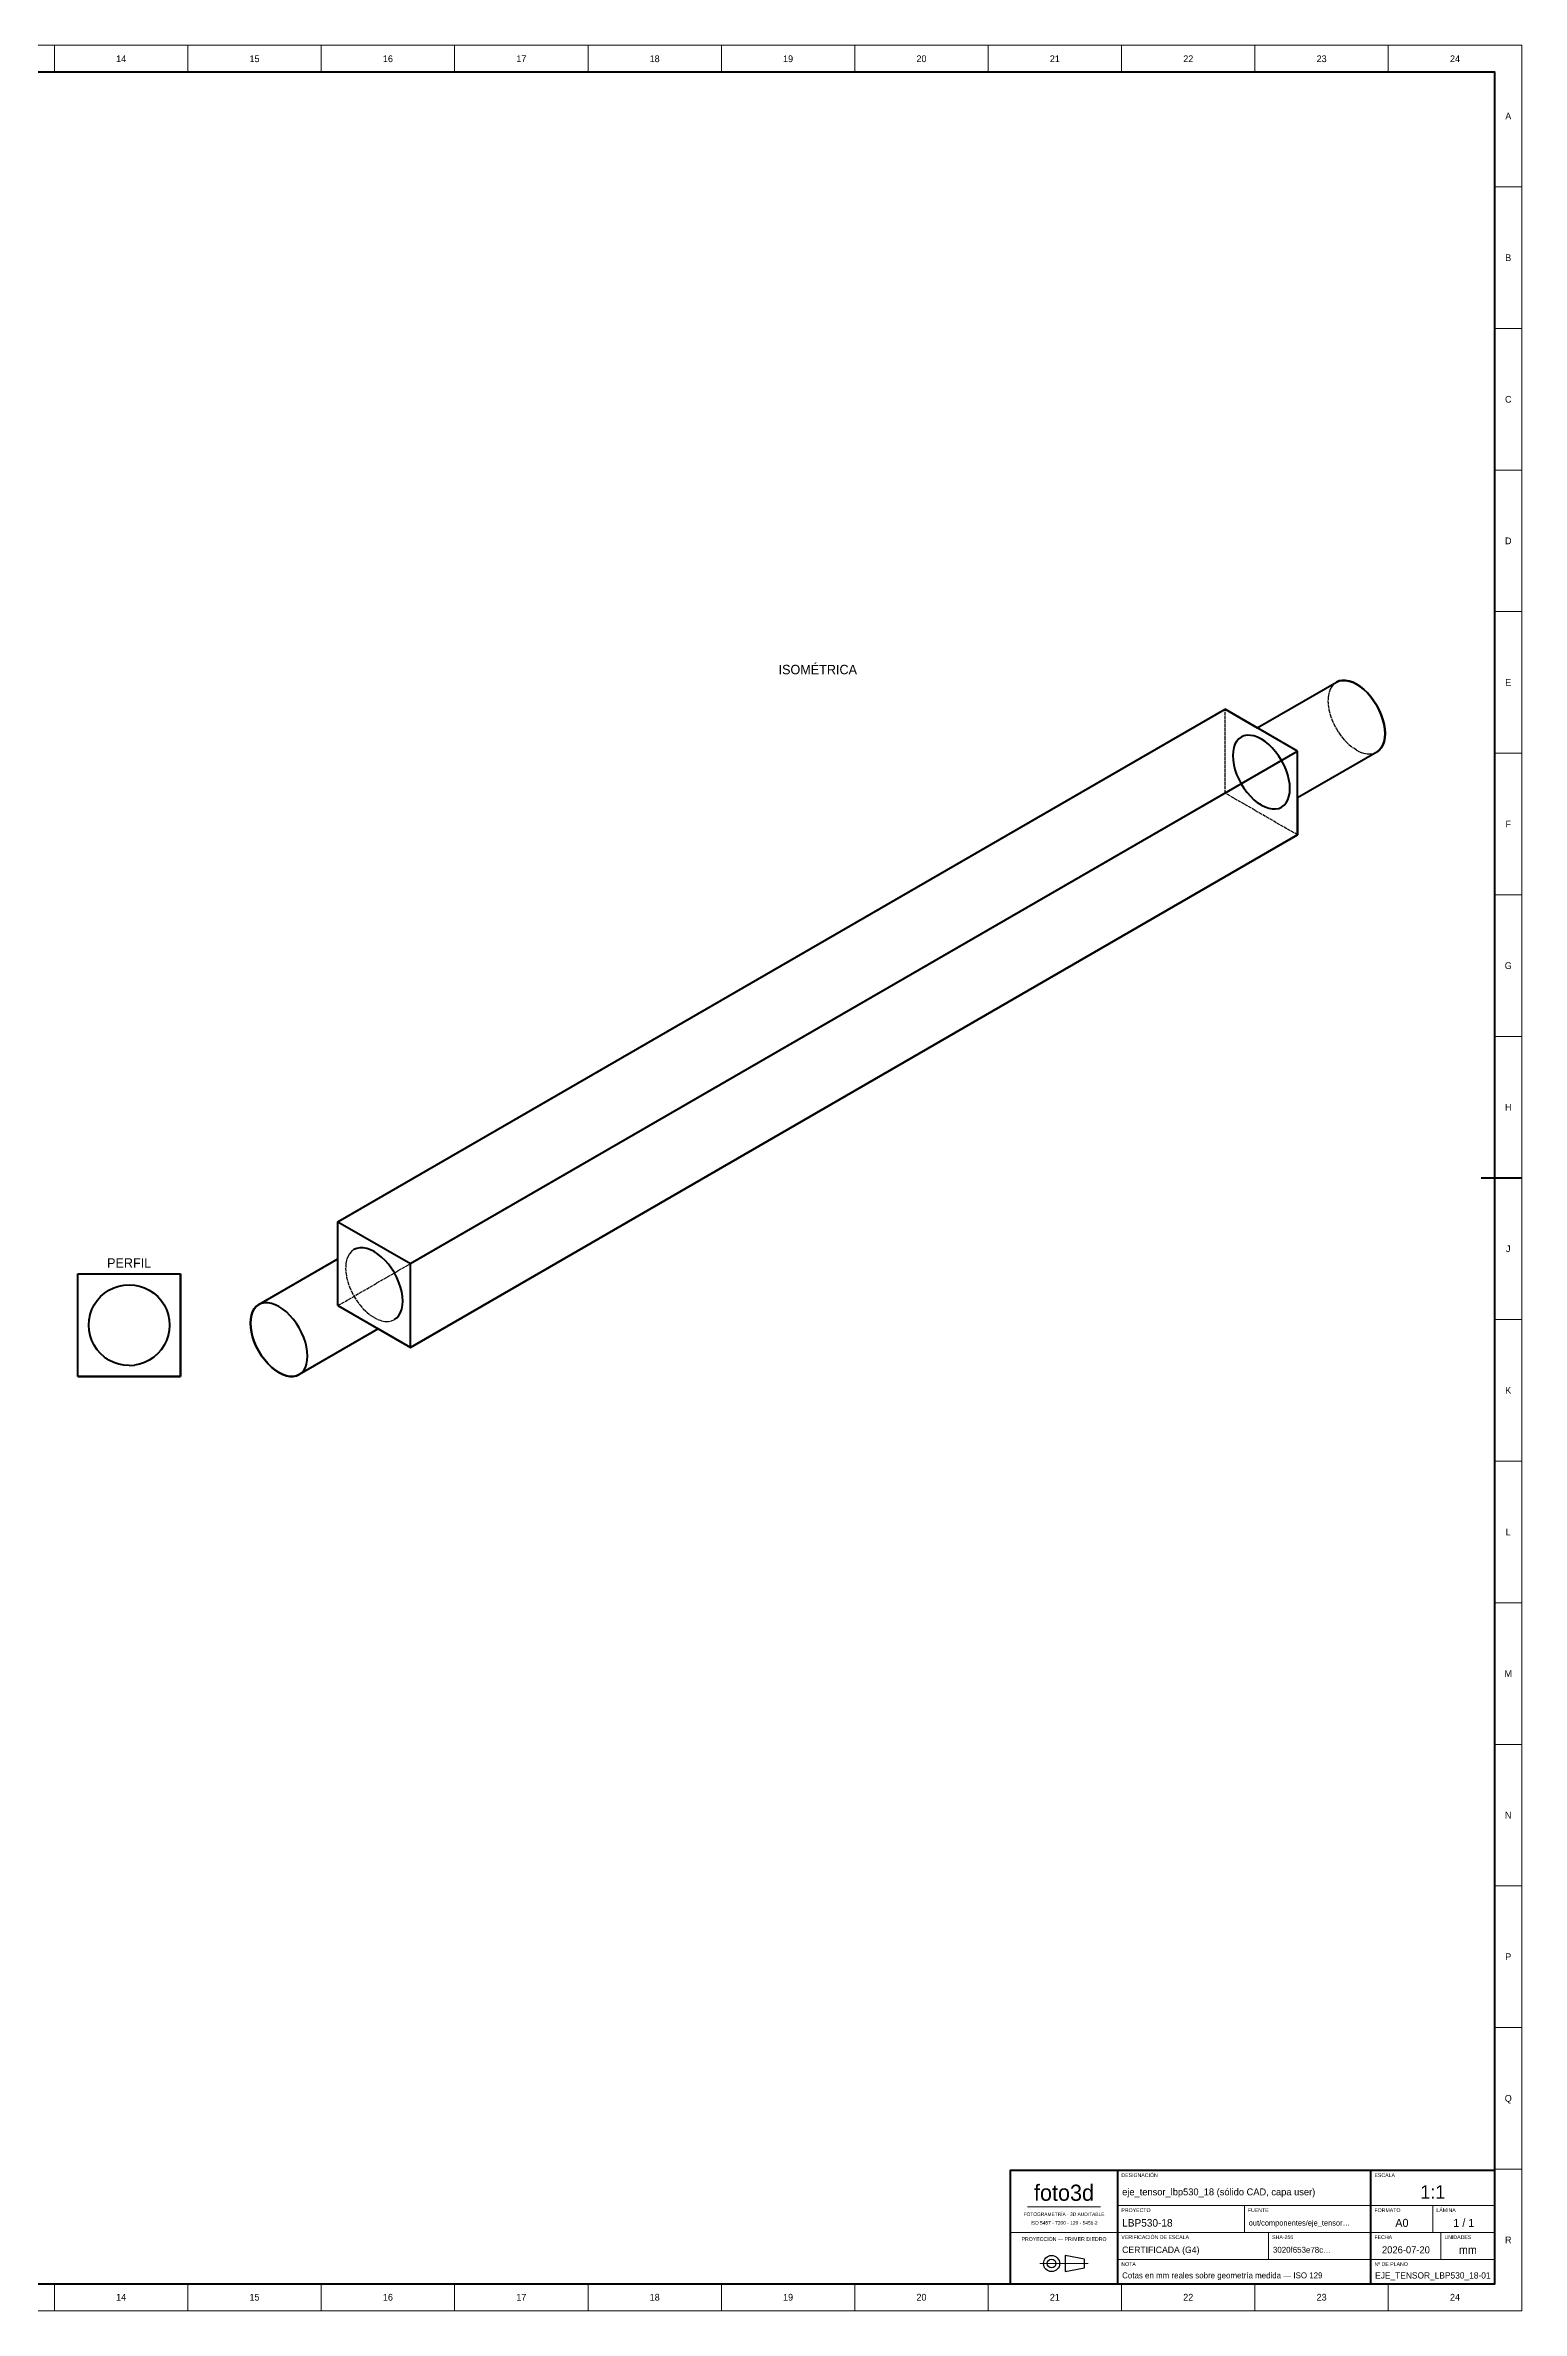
# Model space of a CAD drawing. Header units: millimetres. Extents: x 0 to 1189, y 0 to 841.
# Drawn here: x 641 to 1189, y 0 to 841 of the extents above; entities that cross this region are included whole.
import ezdxf
from ezdxf.enums import TextEntityAlignment as Align

# ---------------------------------------------------------------- set-up
doc = ezdxf.new("R2010")
doc.units = ezdxf.units.MM
doc.linetypes.add('DASHED', pattern=[1.524, 1.27, -0.254])
for name, color, linetype, lineweight in [('FINA', 7, 'CONTINUOUS', 18), ('NORMA', 7, 'CONTINUOUS', 70), ('OCULTA', 8, 'DASHED', 25), ('TEXTO', 7, 'CONTINUOUS', 25), ('VISIBLE', 7, 'CONTINUOUS', 50)]:
    doc.layers.add(name, color=color, linetype=linetype, lineweight=lineweight)

msp = doc.modelspace()

# ---------------------------------------------------------------- linework, layer by layer
at = {"layer": 'FINA'}
for p, q in [((644.04, 831), (644.04, 841)), ((693.58, 831), (693.58, 841)), ((743.12, 831), (743.12, 841)), ((792.67, 831), (792.67, 841)), ((842.21, 831), (842.21, 841)), ((891.75, 831), (891.75, 841)), ((941.29, 831), (941.29, 841)), ((990.83, 831), (990.83, 841)), ((1040.38, 831), (1040.38, 841)), ((1089.92, 831), (1089.92, 841)), ((1139.46, 831), (1139.46, 841)), ((1179, 788.44), (1189, 788.44)), ((1179, 735.88), (1189, 735.88)), ((1179, 683.31), (1189, 683.31)), ((1179, 630.75), (1189, 630.75)), ((1179, 578.19), (1189, 578.19)), ((1179, 525.62), (1189, 525.62)), ((1179, 473.06), (1189, 473.06)), ((1179, 420.5), (1189, 420.5)), ((1179, 367.94), (1189, 367.94)), ((1179, 315.38), (1189, 315.38)), ((1179, 262.81), (1189, 262.81)), ((1179, 210.25), (1189, 210.25)), ((1179, 157.69), (1189, 157.69)), ((1179, 105.12), (1189, 105.12)), ((1179, 52.56), (1189, 52.56)), ((1005.5, 38.6), (1032.5, 38.6)), ((1039, 39), (1133, 39)), ((1086, 29), (1086, 39)), ((1133, 39), (1179, 39)), ((1156, 29), (1156, 39)), ((999, 29), (1039, 29)), ((1039, 29), (1133, 29)), ((1095, 19), (1095, 29)), ((1133, 29), (1179, 29)), ((1159, 19), (1159, 29)), ((1010.03, 17.5), (1027.97, 17.5)), ((1039, 19), (1133, 19)), ((1133, 19), (1179, 19)), ((644.04, 0), (644.04, 10)), ((693.58, 0), (693.58, 10)), ((743.12, 0), (743.12, 10)), ((792.67, 0), (792.67, 10)), ((842.21, 0), (842.21, 10)), ((891.75, 0), (891.75, 10)), ((941.29, 0), (941.29, 10)), ((990.83, 0), (990.83, 10)), ((1040.38, 0), (1040.38, 10)), ((1089.92, 0), (1089.92, 10)), ((1139.46, 0), (1139.46, 10))]:
    msp.add_line(p, q, dxfattribs=at)
msp.add_lwpolyline([(0, 0), (1189, 0), (1189, 841), (0, 841)], close=True, dxfattribs=at)
at = {"layer": 'NORMA'}
for p, q in [((1189, 420.5), (1174, 420.5)), ((1039, 10), (1039, 52)), ((1133, 10), (1133, 52))]:
    msp.add_line(p, q, dxfattribs=at)
for points in [[(20, 10), (1179, 10), (1179, 831), (20, 831)], [(999, 10), (1179, 10), (1179, 52), (999, 52)]]:
    msp.add_lwpolyline(points, close=True, dxfattribs=at)
at = {"layer": 'OCULTA'}
for p, q in [((1117.15, 599.25), (1117.05, 597.71)), ((1117.05, 597.71), (1117.15, 596.06)), ((1117.42, 600.67), (1117.15, 599.25)), ((1117.86, 601.93), (1117.42, 600.67)), ((1118.48, 603.01), (1117.86, 601.93)), ((1119.25, 603.9), (1118.48, 603.01)), ((1120.16, 604.57), (1119.25, 603.9)), ((1078.84, 563.39), (1078.84, 594.5)), ((1117.15, 596.06), (1117.42, 594.33)), ((1117.42, 594.33), (1117.86, 592.55)), ((1117.86, 592.55), (1118.48, 590.76)), ((1118.48, 590.76), (1119.25, 588.99)), ((1119.25, 588.99), (1120.16, 587.25)), ((1120.16, 587.25), (1121.2, 585.6)), ((1121.2, 585.6), (1122.36, 584.04)), ((1122.36, 584.04), (1123.6, 582.61)), ((1123.6, 582.61), (1124.92, 581.34)), ((1124.92, 581.34), (1126.28, 580.24)), ((1127.66, 579.34), (1126.28, 580.24)), ((1127.66, 579.34), (1129.05, 578.64)), ((1129.05, 578.64), (1130.41, 578.17)), ((1130.41, 578.17), (1131.72, 577.93)), ((1131.72, 577.93), (1132.96, 577.92)), ((1132.96, 577.92), (1134.12, 578.14)), ((1134.12, 578.14), (1135.16, 578.59)), ((749.32, 373.15), (1078.84, 563.39)), ((1105.78, 547.84), (1078.84, 563.39)), ((752.28, 388.6), (752.19, 387.05)), ((752.19, 387.05), (752.28, 385.4)), ((752.55, 390.01), (752.28, 388.6)), ((752.99, 391.27), (752.55, 390.01)), ((753.61, 392.36), (752.99, 391.27)), ((754.38, 393.24), (753.61, 392.36)), ((755.29, 393.92), (754.38, 393.24)), ((652.73, 346.85), (652.73, 384.95)), ((690.83, 384.95), (652.73, 384.95)), ((652.73, 384.95), (652.73, 384.95)), ((662.65, 377.8), (664.28, 378.89)), ((662.65, 377.8), (664.28, 378.89)), ((664.28, 378.89), (666.04, 379.76)), ((664.28, 378.89), (666.04, 379.76)), ((666.04, 379.76), (667.9, 380.39)), ((666.04, 379.76), (667.9, 380.39)), ((667.9, 380.39), (669.82, 380.77)), ((667.9, 380.39), (669.82, 380.77)), ((669.82, 380.77), (671.78, 380.9)), ((669.82, 380.77), (671.78, 380.9)), ((671.78, 380.9), (673.74, 380.77)), ((671.78, 380.9), (673.74, 380.77)), ((673.74, 380.77), (675.66, 380.39)), ((673.74, 380.77), (675.66, 380.39)), ((675.66, 380.39), (677.52, 379.76)), ((675.66, 380.39), (677.52, 379.76)), ((677.52, 379.76), (679.28, 378.89)), ((677.52, 379.76), (679.28, 378.89)), ((679.28, 378.89), (680.91, 377.8)), ((679.28, 378.89), (680.91, 377.8)), ((690.83, 346.85), (690.83, 384.95)), ((690.83, 384.95), (690.83, 384.95)), ((752.28, 385.4), (752.55, 383.67)), ((752.55, 383.67), (752.99, 381.9)), ((752.99, 381.9), (753.61, 380.11)), ((753.61, 380.11), (754.38, 378.33)), ((657.29, 369.78), (657.92, 371.64)), ((657.29, 369.78), (657.92, 371.64)), ((657.92, 371.64), (658.79, 373.4)), ((657.92, 371.64), (658.79, 373.4)), ((658.79, 373.4), (659.88, 375.03)), ((658.79, 373.4), (659.88, 375.03)), ((659.88, 375.03), (661.18, 376.5)), ((659.88, 375.03), (661.18, 376.5)), ((661.18, 376.5), (662.65, 377.8)), ((661.18, 376.5), (662.65, 377.8)), ((680.91, 377.8), (682.39, 376.5)), ((680.91, 377.8), (682.39, 376.5)), ((682.39, 376.5), (683.68, 375.03)), ((682.39, 376.5), (683.68, 375.03)), ((683.68, 375.03), (684.77, 373.4)), ((683.68, 375.03), (684.77, 373.4)), ((684.77, 373.4), (685.64, 371.64)), ((684.77, 373.4), (685.64, 371.64)), ((685.64, 371.64), (686.27, 369.78)), ((685.64, 371.64), (686.27, 369.78)), ((754.38, 378.33), (755.29, 376.6)), ((755.29, 376.6), (756.34, 374.94)), ((756.34, 374.94), (757.49, 373.38)), ((757.49, 373.38), (758.74, 371.96)), ((758.74, 371.96), (760.05, 370.68)), ((760.05, 370.68), (761.41, 369.58)), ((656.78, 365.9), (656.91, 367.86)), ((656.78, 365.9), (656.91, 367.86)), ((656.91, 363.94), (656.78, 365.9)), ((656.91, 363.94), (656.78, 365.9)), ((656.91, 367.86), (657.29, 369.78)), ((656.91, 367.86), (657.29, 369.78)), ((657.29, 362.01), (656.91, 363.94)), ((657.29, 362.01), (656.91, 363.94)), ((657.92, 360.16), (657.29, 362.01)), ((657.92, 360.16), (657.29, 362.01)), ((686.27, 362.01), (685.64, 360.16)), ((686.27, 362.01), (685.64, 360.16)), ((686.27, 369.78), (686.65, 367.86)), ((686.27, 369.78), (686.65, 367.86)), ((686.65, 363.94), (686.27, 362.01)), ((686.65, 363.94), (686.27, 362.01)), ((686.65, 367.86), (686.78, 365.9)), ((686.65, 367.86), (686.78, 365.9)), ((686.78, 365.9), (686.65, 363.94)), ((686.78, 365.9), (686.65, 363.94)), ((762.79, 368.68), (761.41, 369.58)), ((762.79, 368.68), (764.18, 367.99)), ((764.18, 367.99), (765.54, 367.51)), ((765.54, 367.51), (766.85, 367.27)), ((766.85, 367.27), (768.1, 367.26)), ((768.1, 367.26), (769.25, 367.48)), ((769.25, 367.48), (770.29, 367.94)), ((658.79, 358.4), (657.92, 360.16)), ((658.79, 358.4), (657.92, 360.16)), ((659.88, 356.77), (658.79, 358.4)), ((659.88, 356.77), (658.79, 358.4)), ((661.18, 355.29), (659.88, 356.77)), ((661.18, 355.29), (659.88, 356.77)), ((662.65, 354), (661.18, 355.29)), ((662.65, 354), (661.18, 355.29)), ((664.28, 352.91), (662.65, 354)), ((664.28, 352.91), (662.65, 354)), ((680.91, 354), (679.28, 352.91)), ((680.91, 354), (679.28, 352.91)), ((682.39, 355.29), (680.91, 354)), ((682.39, 355.29), (680.91, 354)), ((683.68, 356.77), (682.39, 355.29)), ((683.68, 356.77), (682.39, 355.29)), ((684.77, 358.4), (683.68, 356.77)), ((684.77, 358.4), (683.68, 356.77)), ((685.64, 360.16), (684.77, 358.4)), ((685.64, 360.16), (684.77, 358.4)), ((690.83, 346.85), (652.73, 346.85)), ((652.73, 346.85), (652.73, 346.85)), ((666.04, 352.04), (664.28, 352.91)), ((666.04, 352.04), (664.28, 352.91)), ((667.9, 351.41), (666.04, 352.04)), ((667.9, 351.41), (666.04, 352.04)), ((669.82, 351.03), (667.9, 351.41)), ((669.82, 351.03), (667.9, 351.41)), ((671.78, 350.9), (669.82, 351.03)), ((671.78, 350.9), (669.82, 351.03)), ((671.78, 350.9), (673.74, 351.03)), ((671.78, 350.9), (673.74, 351.03)), ((675.66, 351.41), (673.74, 351.03)), ((675.66, 351.41), (673.74, 351.03)), ((677.52, 352.04), (675.66, 351.41)), ((677.52, 352.04), (675.66, 351.41)), ((679.28, 352.91), (677.52, 352.04)), ((679.28, 352.91), (677.52, 352.04)), ((690.83, 346.85), (690.83, 346.85))]:
    msp.add_line(p, q, dxfattribs=at)
at = {"layer": 'TEXTO'}
msp.add_lwpolyline([(1019.46, 14.51), (1026.59, 15.89), (1026.59, 19.11), (1019.46, 20.49)], close=True, dxfattribs=at)
for radius in [2.99, 1.61]:
    msp.add_circle((1014.4, 17.5), radius, dxfattribs=at)
at = {"layer": 'VISIBLE'}
for p, q in [((1090.78, 587.61), (1120.16, 604.57)), ((1121.2, 605.03), (1120.16, 604.57)), ((1120.16, 604.57), (1121.2, 605.03)), ((1120.16, 604.57), (1120.16, 604.57)), ((1122.36, 605.25), (1121.2, 605.03)), ((1121.2, 605.03), (1122.36, 605.25)), ((1121.2, 605.03), (1121.2, 605.03)), ((1121.2, 605.03), (1121.2, 605.03)), ((1123.6, 605.24), (1122.36, 605.25)), ((1122.36, 605.25), (1122.36, 605.25)), ((1122.36, 605.25), (1122.36, 605.25)), ((1122.36, 605.25), (1123.6, 605.24)), ((1124.92, 605), (1123.6, 605.24)), ((1123.6, 605.24), (1123.6, 605.24)), ((1123.6, 605.24), (1123.6, 605.24)), ((1123.6, 605.24), (1124.92, 605)), ((1126.28, 604.53), (1124.92, 605)), ((1124.92, 605), (1124.92, 605)), ((1124.92, 605), (1124.92, 605)), ((1124.92, 605), (1126.28, 604.53)), ((1127.66, 603.83), (1126.28, 604.53)), ((1126.28, 604.53), (1126.28, 604.53)), ((1126.28, 604.53), (1127.66, 603.83)), ((1129.05, 602.93), (1127.66, 603.83)), ((1127.66, 603.83), (1127.66, 603.83)), ((1127.66, 603.83), (1129.05, 602.93)), ((1130.41, 601.83), (1129.05, 602.93)), ((1129.05, 602.93), (1129.05, 602.93)), ((1129.05, 602.93), (1130.41, 601.83)), ((1131.72, 600.56), (1130.41, 601.83)), ((1130.41, 601.83), (1130.41, 601.83)), ((1130.41, 601.83), (1131.72, 600.56)), ((1132.96, 599.13), (1131.72, 600.56)), ((1131.72, 600.56), (1131.72, 600.56)), ((1131.72, 600.56), (1132.96, 599.13)), ((1134.12, 597.57), (1132.96, 599.13)), ((1132.96, 599.13), (1132.96, 599.13)), ((1132.96, 599.13), (1134.12, 597.57)), ((1135.16, 595.91), (1134.12, 597.57)), ((1134.12, 597.57), (1134.12, 597.57)), ((1134.12, 597.57), (1135.16, 595.91)), ((749.32, 404.26), (1078.84, 594.5)), ((749.32, 404.26), (1078.84, 594.5)), ((1105.78, 578.95), (1078.84, 594.5)), ((1078.84, 594.5), (1078.84, 594.5)), ((1078.84, 594.5), (1078.84, 594.5)), ((1078.84, 594.5), (1090.78, 587.61)), ((1136.08, 594.18), (1135.16, 595.91)), ((1135.16, 595.91), (1135.16, 595.91)), ((1135.16, 595.91), (1136.08, 594.18)), ((1136.85, 592.4), (1136.08, 594.18)), ((1136.08, 594.18), (1136.08, 594.18)), ((1136.08, 594.18), (1136.85, 592.4)), ((1137.46, 590.61), (1136.85, 592.4)), ((1136.85, 592.4), (1136.85, 592.4)), ((1136.85, 592.4), (1137.46, 590.61)), ((1137.91, 588.84), (1137.46, 590.61)), ((1137.46, 590.61), (1137.46, 590.61)), ((1137.46, 590.61), (1137.91, 588.84)), ((1138.18, 587.11), (1137.91, 588.84)), ((1137.91, 588.84), (1137.91, 588.84)), ((1137.91, 588.84), (1138.18, 587.11)), ((1082.51, 581.52), (1082.06, 580.26)), ((1083.12, 582.6), (1082.51, 581.52)), ((1083.89, 583.49), (1083.12, 582.6)), ((1084.81, 584.16), (1083.89, 583.49)), ((1085.85, 584.62), (1084.81, 584.16)), ((1087, 584.84), (1085.85, 584.62)), ((1088.25, 584.83), (1087, 584.84)), ((1089.56, 584.59), (1088.25, 584.83)), ((1090.92, 584.11), (1089.56, 584.59)), ((1090.78, 587.61), (1090.78, 587.61)), ((1090.78, 587.61), (1090.78, 587.61)), ((1090.78, 587.61), (1090.78, 587.61)), ((1090.78, 587.61), (1090.78, 587.61)), ((1090.78, 587.61), (1090.78, 587.61)), ((1090.78, 587.61), (1090.78, 587.61)), ((1090.78, 587.61), (1090.78, 587.61)), ((1090.78, 587.61), (1090.78, 587.61)), ((1090.78, 587.61), (1090.78, 587.61)), ((1090.78, 587.61), (1090.78, 587.61)), ((1090.78, 587.61), (1090.78, 587.61)), ((1092.31, 583.42), (1090.92, 584.11)), ((1093.69, 582.52), (1092.31, 583.42)), ((1095.05, 581.42), (1093.69, 582.52)), ((1096.36, 580.14), (1095.05, 581.42)), ((1136.85, 580.16), (1137.46, 581.24)), ((1137.46, 581.24), (1136.85, 580.16)), ((1137.46, 581.24), (1137.91, 582.5)), ((1137.91, 582.5), (1137.46, 581.24)), ((1137.46, 581.24), (1137.46, 581.24)), ((1137.46, 581.24), (1137.46, 581.24)), ((1137.91, 582.5), (1138.18, 583.91)), ((1138.18, 583.91), (1137.91, 582.5)), ((1137.91, 582.5), (1137.91, 582.5)), ((1137.91, 582.5), (1137.91, 582.5)), ((1138.27, 585.46), (1138.18, 587.11)), ((1138.18, 587.11), (1138.18, 587.11)), ((1138.18, 587.11), (1138.27, 585.46)), ((1138.18, 583.91), (1138.27, 585.46)), ((1138.27, 585.46), (1138.18, 583.91)), ((1138.18, 583.91), (1138.18, 583.91)), ((1138.27, 585.46), (1138.27, 585.46)), ((776.26, 388.71), (1105.78, 578.95)), ((1081.79, 578.84), (1081.7, 577.3)), ((1081.7, 577.3), (1081.79, 575.64)), ((1082.06, 580.26), (1081.79, 578.84)), ((1081.79, 575.64), (1082.06, 573.92)), ((1082.06, 573.92), (1082.51, 572.14)), ((1082.51, 572.14), (1083.12, 570.35)), ((1097.61, 578.72), (1096.36, 580.14)), ((1098.76, 577.16), (1097.61, 578.72)), ((1099.81, 575.5), (1098.76, 577.16)), ((1100.72, 573.77), (1099.81, 575.5)), ((1101.49, 571.99), (1100.72, 573.77)), ((1102.11, 570.2), (1101.49, 571.99)), ((1105.78, 547.84), (1105.78, 578.95)), ((1135.16, 578.59), (1105.78, 561.63)), ((1135.16, 578.59), (1136.08, 579.27)), ((1136.08, 579.27), (1135.16, 578.59)), ((1135.16, 578.59), (1135.16, 578.59)), ((1136.08, 579.27), (1136.85, 580.16)), ((1136.85, 580.16), (1136.08, 579.27)), ((1136.08, 579.27), (1136.08, 579.27)), ((1136.08, 579.27), (1136.08, 579.27)), ((1136.85, 580.16), (1136.85, 580.16)), ((1136.85, 580.16), (1136.85, 580.16)), ((1083.12, 570.35), (1083.89, 568.57)), ((1083.89, 568.57), (1084.81, 566.84)), ((1084.81, 566.84), (1085.85, 565.18)), ((1085.85, 565.18), (1087, 563.63)), ((1087, 563.63), (1088.25, 562.2)), ((1102.55, 568.43), (1102.11, 570.2)), ((1102.82, 566.7), (1102.55, 568.43)), ((1102.55, 562.09), (1102.82, 563.5)), ((1102.91, 565.05), (1102.82, 566.7)), ((1102.82, 563.5), (1102.91, 565.05)), ((1088.25, 562.2), (1089.56, 560.93)), ((1089.56, 560.93), (1090.92, 559.83)), ((1092.31, 558.92), (1090.92, 559.83)), ((1092.31, 558.92), (1093.69, 558.23)), ((1093.69, 558.23), (1095.05, 557.76)), ((1095.05, 557.76), (1096.36, 557.51)), ((1096.36, 557.51), (1097.61, 557.5)), ((1097.61, 557.5), (1098.76, 557.73)), ((1098.76, 557.73), (1099.81, 558.18)), ((1099.81, 558.18), (1100.72, 558.86)), ((1100.72, 558.86), (1101.49, 559.74)), ((1101.49, 559.74), (1102.11, 560.83)), ((1102.11, 560.83), (1102.55, 562.09)), ((1105.78, 561.63), (1105.78, 561.63)), ((1105.78, 561.63), (1105.78, 561.63)), ((1105.78, 561.63), (1105.78, 561.63)), ((1105.78, 561.63), (1105.78, 561.63)), ((1105.78, 561.63), (1105.78, 561.63)), ((1105.78, 561.63), (1105.78, 561.63)), ((1105.78, 561.63), (1105.78, 561.63)), ((1105.78, 561.63), (1105.78, 561.63)), ((1105.78, 561.63), (1105.78, 561.63)), ((1105.78, 561.63), (1105.78, 561.63)), ((1105.78, 561.63), (1105.78, 561.63)), ((1105.78, 561.63), (1105.78, 547.84)), ((776.26, 357.6), (1105.78, 547.84)), ((1105.78, 547.84), (776.26, 357.6)), ((1105.78, 547.84), (1105.78, 547.84)), ((1105.78, 547.84), (1105.78, 547.84)), ((749.32, 373.15), (749.32, 404.26)), ((749.32, 404.26), (776.26, 388.71)), ((749.32, 390.47), (749.32, 404.26)), ((749.32, 404.26), (749.32, 404.26)), ((749.32, 404.26), (749.32, 404.26)), ((719.94, 373.51), (749.32, 390.47)), ((749.32, 390.47), (749.32, 390.47)), ((749.32, 390.47), (749.32, 390.47)), ((749.32, 390.47), (749.32, 390.47)), ((749.32, 390.47), (749.32, 390.47)), ((749.32, 390.47), (749.32, 390.47)), ((749.32, 390.47), (749.32, 390.47)), ((749.32, 390.47), (749.32, 390.47)), ((749.32, 390.47), (749.32, 390.47)), ((749.32, 390.47), (749.32, 390.47)), ((749.32, 390.47), (749.32, 390.47)), ((749.32, 390.47), (749.32, 390.47)), ((756.34, 394.37), (755.29, 393.92)), ((757.49, 394.6), (756.34, 394.37)), ((758.74, 394.59), (757.49, 394.6)), ((760.05, 394.34), (758.74, 394.59)), ((761.41, 393.87), (760.05, 394.34)), ((762.79, 393.18), (761.41, 393.87)), ((764.18, 392.27), (762.79, 393.18)), ((765.54, 391.17), (764.18, 392.27)), ((766.85, 389.9), (765.54, 391.17)), ((768.1, 388.47), (766.85, 389.9)), ((769.25, 386.92), (768.1, 388.47)), ((770.29, 385.26), (769.25, 386.92)), ((776.26, 357.6), (776.26, 388.71)), ((652.73, 346.85), (652.73, 384.95)), ((652.73, 384.95), (690.83, 384.95)), ((652.73, 346.85), (652.73, 384.95)), ((652.73, 384.95), (652.73, 384.95)), ((652.73, 384.95), (652.73, 384.95)), ((652.73, 384.95), (690.83, 384.95)), ((662.65, 377.8), (664.28, 378.89)), ((662.65, 377.8), (664.28, 378.89)), ((664.28, 378.89), (666.04, 379.76)), ((664.28, 378.89), (666.04, 379.76)), ((666.04, 379.76), (667.9, 380.39)), ((666.04, 379.76), (667.9, 380.39)), ((667.9, 380.39), (669.82, 380.77)), ((667.9, 380.39), (669.82, 380.77)), ((669.82, 380.77), (671.78, 380.9)), ((669.82, 380.77), (671.78, 380.9)), ((671.78, 380.9), (673.74, 380.77)), ((671.78, 380.9), (673.74, 380.77)), ((673.74, 380.77), (675.66, 380.39)), ((673.74, 380.77), (675.66, 380.39)), ((675.66, 380.39), (677.52, 379.76)), ((675.66, 380.39), (677.52, 379.76)), ((677.52, 379.76), (679.28, 378.89)), ((677.52, 379.76), (679.28, 378.89)), ((679.28, 378.89), (680.91, 377.8)), ((679.28, 378.89), (680.91, 377.8)), ((690.83, 346.85), (690.83, 384.95)), ((690.83, 384.95), (690.83, 384.95)), ((690.83, 384.95), (690.83, 384.95)), ((690.83, 384.95), (690.83, 346.85)), ((771.21, 383.53), (770.29, 385.26)), ((771.98, 381.75), (771.21, 383.53)), ((772.59, 379.96), (771.98, 381.75)), ((773.04, 378.18), (772.59, 379.96)), ((657.29, 369.78), (657.92, 371.64)), ((657.29, 369.78), (657.92, 371.64)), ((657.92, 371.64), (658.79, 373.4)), ((657.92, 371.64), (658.79, 373.4)), ((658.79, 373.4), (659.88, 375.03)), ((658.79, 373.4), (659.88, 375.03)), ((659.88, 375.03), (661.18, 376.5)), ((659.88, 375.03), (661.18, 376.5)), ((661.18, 376.5), (662.65, 377.8)), ((661.18, 376.5), (662.65, 377.8)), ((680.91, 377.8), (682.39, 376.5)), ((680.91, 377.8), (682.39, 376.5)), ((682.39, 376.5), (683.68, 375.03)), ((682.39, 376.5), (683.68, 375.03)), ((683.68, 375.03), (684.77, 373.4)), ((683.68, 375.03), (684.77, 373.4)), ((684.77, 373.4), (685.64, 371.64)), ((684.77, 373.4), (685.64, 371.64)), ((685.64, 371.64), (686.27, 369.78)), ((685.64, 371.64), (686.27, 369.78)), ((717.64, 370.86), (717.19, 369.6)), ((717.19, 369.6), (717.64, 370.86)), ((718.25, 371.94), (717.64, 370.86)), ((717.64, 370.86), (718.25, 371.94)), ((717.64, 370.86), (717.64, 370.86)), ((717.64, 370.86), (717.64, 370.86)), ((719.02, 372.83), (718.25, 371.94)), ((718.25, 371.94), (719.02, 372.83)), ((718.25, 371.94), (718.25, 371.94)), ((718.25, 371.94), (718.25, 371.94)), ((719.94, 373.51), (719.02, 372.83)), ((719.02, 372.83), (719.94, 373.51)), ((719.02, 372.83), (719.02, 372.83)), ((719.02, 372.83), (719.02, 372.83)), ((720.98, 373.96), (719.94, 373.51)), ((719.94, 373.51), (719.94, 373.51)), ((722.14, 374.18), (720.98, 373.96)), ((723.38, 374.17), (722.14, 374.18)), ((724.69, 373.93), (723.38, 374.17)), ((726.05, 373.46), (724.69, 373.93)), ((727.44, 372.76), (726.05, 373.46)), ((728.82, 371.86), (727.44, 372.76)), ((730.18, 370.76), (728.82, 371.86)), ((731.5, 369.49), (730.18, 370.76)), ((749.32, 373.15), (776.26, 357.6)), ((771.98, 369.5), (772.59, 370.58)), ((772.59, 370.58), (773.04, 371.84)), ((773.31, 376.46), (773.04, 378.18)), ((773.04, 371.84), (773.31, 373.26)), ((773.4, 374.8), (773.31, 376.46)), ((773.31, 373.26), (773.4, 374.8)), ((656.78, 365.9), (656.91, 367.86)), ((656.78, 365.9), (656.91, 367.86)), ((656.91, 363.94), (656.78, 365.9)), ((656.91, 363.94), (656.78, 365.9)), ((656.91, 367.86), (657.29, 369.78)), ((656.91, 367.86), (657.29, 369.78)), ((657.29, 362.01), (656.91, 363.94)), ((657.29, 362.01), (656.91, 363.94)), ((657.92, 360.16), (657.29, 362.01)), ((657.92, 360.16), (657.29, 362.01)), ((686.27, 362.01), (685.64, 360.16)), ((686.27, 362.01), (685.64, 360.16)), ((686.27, 369.78), (686.65, 367.86)), ((686.27, 369.78), (686.65, 367.86)), ((686.65, 363.94), (686.27, 362.01)), ((686.65, 363.94), (686.27, 362.01)), ((686.65, 367.86), (686.78, 365.9)), ((686.65, 367.86), (686.78, 365.9)), ((686.78, 365.9), (686.65, 363.94)), ((686.78, 365.9), (686.65, 363.94)), ((716.92, 368.19), (716.83, 366.64)), ((716.83, 366.64), (716.92, 368.19)), ((716.83, 366.64), (716.92, 364.99)), ((716.92, 364.99), (716.83, 366.64)), ((716.83, 366.64), (716.83, 366.64)), ((717.19, 369.6), (716.92, 368.19)), ((716.92, 368.19), (717.19, 369.6)), ((716.92, 368.19), (716.92, 368.19)), ((716.92, 364.99), (717.19, 363.26)), ((717.19, 363.26), (716.92, 364.99)), ((716.92, 364.99), (716.92, 364.99)), ((717.19, 369.6), (717.19, 369.6)), ((717.19, 369.6), (717.19, 369.6)), ((717.19, 363.26), (717.64, 361.49)), ((717.64, 361.49), (717.19, 363.26)), ((717.19, 363.26), (717.19, 363.26)), ((732.74, 368.06), (731.5, 369.49)), ((733.9, 366.5), (732.74, 368.06)), ((734.94, 364.85), (733.9, 366.5)), ((735.85, 363.11), (734.94, 364.85)), ((764.32, 364.49), (734.94, 347.53)), ((736.62, 361.34), (735.85, 363.11)), ((776.26, 357.6), (764.32, 364.49)), ((764.32, 364.49), (764.32, 364.49)), ((764.32, 364.49), (764.32, 364.49)), ((764.32, 364.49), (764.32, 364.49)), ((764.32, 364.49), (764.32, 364.49)), ((764.32, 364.49), (764.32, 364.49)), ((764.32, 364.49), (764.32, 364.49)), ((764.32, 364.49), (764.32, 364.49)), ((764.32, 364.49), (764.32, 364.49)), ((764.32, 364.49), (764.32, 364.49)), ((764.32, 364.49), (764.32, 364.49)), ((764.32, 364.49), (764.32, 364.49)), ((770.29, 367.94), (771.21, 368.61)), ((771.21, 368.61), (771.98, 369.5)), ((658.79, 358.4), (657.92, 360.16)), ((658.79, 358.4), (657.92, 360.16)), ((659.88, 356.77), (658.79, 358.4)), ((659.88, 356.77), (658.79, 358.4)), ((661.18, 355.29), (659.88, 356.77)), ((661.18, 355.29), (659.88, 356.77)), ((662.65, 354), (661.18, 355.29)), ((662.65, 354), (661.18, 355.29)), ((664.28, 352.91), (662.65, 354)), ((664.28, 352.91), (662.65, 354)), ((680.91, 354), (679.28, 352.91)), ((680.91, 354), (679.28, 352.91)), ((682.39, 355.29), (680.91, 354)), ((682.39, 355.29), (680.91, 354)), ((683.68, 356.77), (682.39, 355.29)), ((683.68, 356.77), (682.39, 355.29)), ((684.77, 358.4), (683.68, 356.77)), ((684.77, 358.4), (683.68, 356.77)), ((685.64, 360.16), (684.77, 358.4)), ((685.64, 360.16), (684.77, 358.4)), ((717.64, 361.49), (718.25, 359.7)), ((718.25, 359.7), (717.64, 361.49)), ((717.64, 361.49), (717.64, 361.49)), ((718.25, 359.7), (719.02, 357.92)), ((719.02, 357.92), (718.25, 359.7)), ((718.25, 359.7), (718.25, 359.7)), ((719.02, 357.92), (719.94, 356.19)), ((719.94, 356.19), (719.02, 357.92)), ((719.02, 357.92), (719.02, 357.92)), ((719.94, 356.19), (720.98, 354.53)), ((720.98, 354.53), (719.94, 356.19)), ((719.94, 356.19), (719.94, 356.19)), ((720.98, 354.53), (722.14, 352.97)), ((722.14, 352.97), (720.98, 354.53)), ((720.98, 354.53), (720.98, 354.53)), ((737.24, 359.55), (736.62, 361.34)), ((737.68, 357.77), (737.24, 359.55)), ((737.95, 356.04), (737.68, 357.77)), ((738.05, 354.39), (737.95, 356.04)), ((737.95, 352.85), (738.05, 354.39)), ((776.26, 357.6), (776.26, 357.6)), ((776.26, 357.6), (776.26, 357.6)), ((652.73, 346.85), (690.83, 346.85)), ((652.73, 346.85), (652.73, 346.85)), ((690.83, 346.85), (652.73, 346.85)), ((652.73, 346.85), (652.73, 346.85)), ((666.04, 352.04), (664.28, 352.91)), ((666.04, 352.04), (664.28, 352.91)), ((667.9, 351.41), (666.04, 352.04)), ((667.9, 351.41), (666.04, 352.04)), ((669.82, 351.03), (667.9, 351.41)), ((669.82, 351.03), (667.9, 351.41)), ((671.78, 350.9), (669.82, 351.03)), ((671.78, 350.9), (669.82, 351.03)), ((671.78, 350.9), (673.74, 351.03)), ((671.78, 350.9), (673.74, 351.03)), ((675.66, 351.41), (673.74, 351.03)), ((675.66, 351.41), (673.74, 351.03)), ((677.52, 352.04), (675.66, 351.41)), ((677.52, 352.04), (675.66, 351.41)), ((679.28, 352.91), (677.52, 352.04)), ((679.28, 352.91), (677.52, 352.04)), ((690.83, 346.85), (690.83, 346.85)), ((690.83, 346.85), (690.83, 346.85)), ((722.14, 352.97), (723.38, 351.54)), ((723.38, 351.54), (722.14, 352.97)), ((722.14, 352.97), (722.14, 352.97)), ((723.38, 351.54), (724.69, 350.27)), ((724.69, 350.27), (723.38, 351.54)), ((723.38, 351.54), (723.38, 351.54)), ((724.69, 350.27), (726.05, 349.17)), ((724.69, 350.27), (724.69, 350.27)), ((726.05, 349.17), (724.69, 350.27)), ((727.44, 348.27), (726.05, 349.17)), ((727.44, 348.27), (726.05, 349.17)), ((726.05, 349.17), (726.05, 349.17)), ((727.44, 348.27), (728.82, 347.57)), ((728.82, 347.57), (727.44, 348.27)), ((727.44, 348.27), (727.44, 348.27)), ((728.82, 347.57), (730.18, 347.1)), ((730.18, 347.1), (728.82, 347.57)), ((728.82, 347.57), (728.82, 347.57)), ((730.18, 347.1), (731.5, 346.86)), ((731.5, 346.86), (730.18, 347.1)), ((730.18, 347.1), (730.18, 347.1)), ((730.18, 347.1), (730.18, 347.1)), ((731.5, 346.86), (732.74, 346.85)), ((732.74, 346.85), (731.5, 346.86)), ((731.5, 346.86), (731.5, 346.86)), ((731.5, 346.86), (731.5, 346.86)), ((732.74, 346.85), (733.9, 347.07)), ((733.9, 347.07), (732.74, 346.85)), ((732.74, 346.85), (732.74, 346.85)), ((732.74, 346.85), (732.74, 346.85)), ((733.9, 347.07), (734.94, 347.53)), ((734.94, 347.53), (733.9, 347.07)), ((733.9, 347.07), (733.9, 347.07)), ((733.9, 347.07), (733.9, 347.07)), ((734.94, 347.53), (735.85, 348.2)), ((734.94, 347.53), (734.94, 347.53)), ((735.85, 348.2), (736.62, 349.09)), ((736.62, 349.09), (737.24, 350.17)), ((737.24, 350.17), (737.68, 351.43)), ((737.68, 351.43), (737.95, 352.85))]:
    msp.add_line(p, q, dxfattribs=at)

# ---------------------------------------------------------------- texts
at = {"layer": 'TEXTO'}
for s, height, p in [('14', 2.5, (668.81, 836)), ('15', 2.5, (718.35, 836)), ('16', 2.5, (767.9, 836)), ('17', 2.5, (817.44, 836)), ('18', 2.5, (866.98, 836)), ('19', 2.5, (916.52, 836)), ('20', 2.5, (966.06, 836)), ('21', 2.5, (1015.6, 836)), ('22', 2.5, (1065.15, 836)), ('23', 2.5, (1114.69, 836)), ('24', 2.5, (1164.23, 836)), ('A', 2.5, (1184, 814.72)), ('B', 2.5, (1184, 762.16)), ('C', 2.5, (1184, 709.59)), ('D', 2.5, (1184, 657.03)), ('ISOMÉTRICA', 3.5, (927.55, 609.25)), ('E', 2.5, (1184, 604.47)), ('F', 2.5, (1184, 551.91)), ('G', 2.5, (1184, 499.34)), ('H', 2.5, (1184, 446.78)), ('J', 2.5, (1184, 394.22)), ('PERFIL', 3.5, (671.78, 388.95)), ('K', 2.5, (1184, 341.66)), ('L', 2.5, (1184, 289.09)), ('M', 2.5, (1184, 236.53)), ('N', 2.5, (1184, 183.97)), ('P', 2.5, (1184, 131.41)), ('Q', 2.5, (1184, 78.84)), ('foto3d', 6, (1019, 43.8)), ('1:1', 5, (1156, 44.1)), ('FOTOGRAMETRÍA · 3D AUDITABLE', 1.3, (1019, 35.8)), ('A0', 3, (1144.5, 32.6)), ('1 / 1', 3, (1167.5, 32.6)), ('PROYECCIÓN — PRIMER DIEDRO', 1.4, (1019, 26.6)), ('ISO 5457 · 7200 · 129 · 5456-2', 1.3, (1019, 32.6)), ('R', 2.5, (1184, 26.28)), ('2026-07-20', 2.6, (1146, 22.6)), ('mm', 3, (1169, 22.6)), ('EJE_TENSOR_LBP530_18-01', 2.3261, (1156, 13.1)), ('14', 2.5, (668.81, 5)), ('15', 2.5, (718.35, 5)), ('16', 2.5, (767.9, 5)), ('17', 2.5, (817.44, 5)), ('18', 2.5, (866.98, 5)), ('19', 2.5, (916.52, 5)), ('20', 2.5, (966.06, 5)), ('21', 2.5, (1015.6, 5)), ('22', 2.5, (1065.15, 5)), ('23', 2.5, (1114.69, 5)), ('24', 2.5, (1164.23, 5))]:
    msp.add_text(s, height=height, dxfattribs=at).set_placement(p, align=Align.MIDDLE_CENTER)
for s, p in [('DESIGNACIÓN', (1040.3, 49.6)), ('ESCALA', (1134.3, 49.6)), ('PROYECTO', (1040.3, 36.6)), ('FUENTE', (1087.3, 36.6)), ('FORMATO', (1134.3, 36.6)), ('LÁMINA', (1157.3, 36.6)), ('VERIFICACIÓN DE ESCALA', (1040.3, 26.6)), ('SHA-256', (1096.3, 26.6)), ('FECHA', (1134.3, 26.6)), ('UNIDADES', (1160.3, 26.6)), ('NOTA', (1040.3, 16.6)), ('Nº DE PLANO', (1134.3, 16.6))]:
    msp.add_text(s, height=1.4, dxfattribs=at).set_placement(p)
for s, height, p in [('eje_tensor_lbp530_18 (sólido CAD, capa user)', 2.5795, (1040.6, 44.1)), ('LBP530-18', 2.8, (1040.6, 32.6)), ('out/componentes/eje_tensor…', 2, (1087.6, 32.6)), ('CERTIFICADA (G4)', 2.4, (1040.6, 22.6)), ('3020f653e78c…', 2.2, (1096.6, 22.6)), ('Cotas en mm reales sobre geometría medida — ISO 129', 2.2, (1040.6, 13.1))]:
    msp.add_text(s, height=height, dxfattribs=at).set_placement(p, align=Align.MIDDLE_LEFT)

doc.saveas('drawing.dxf')
